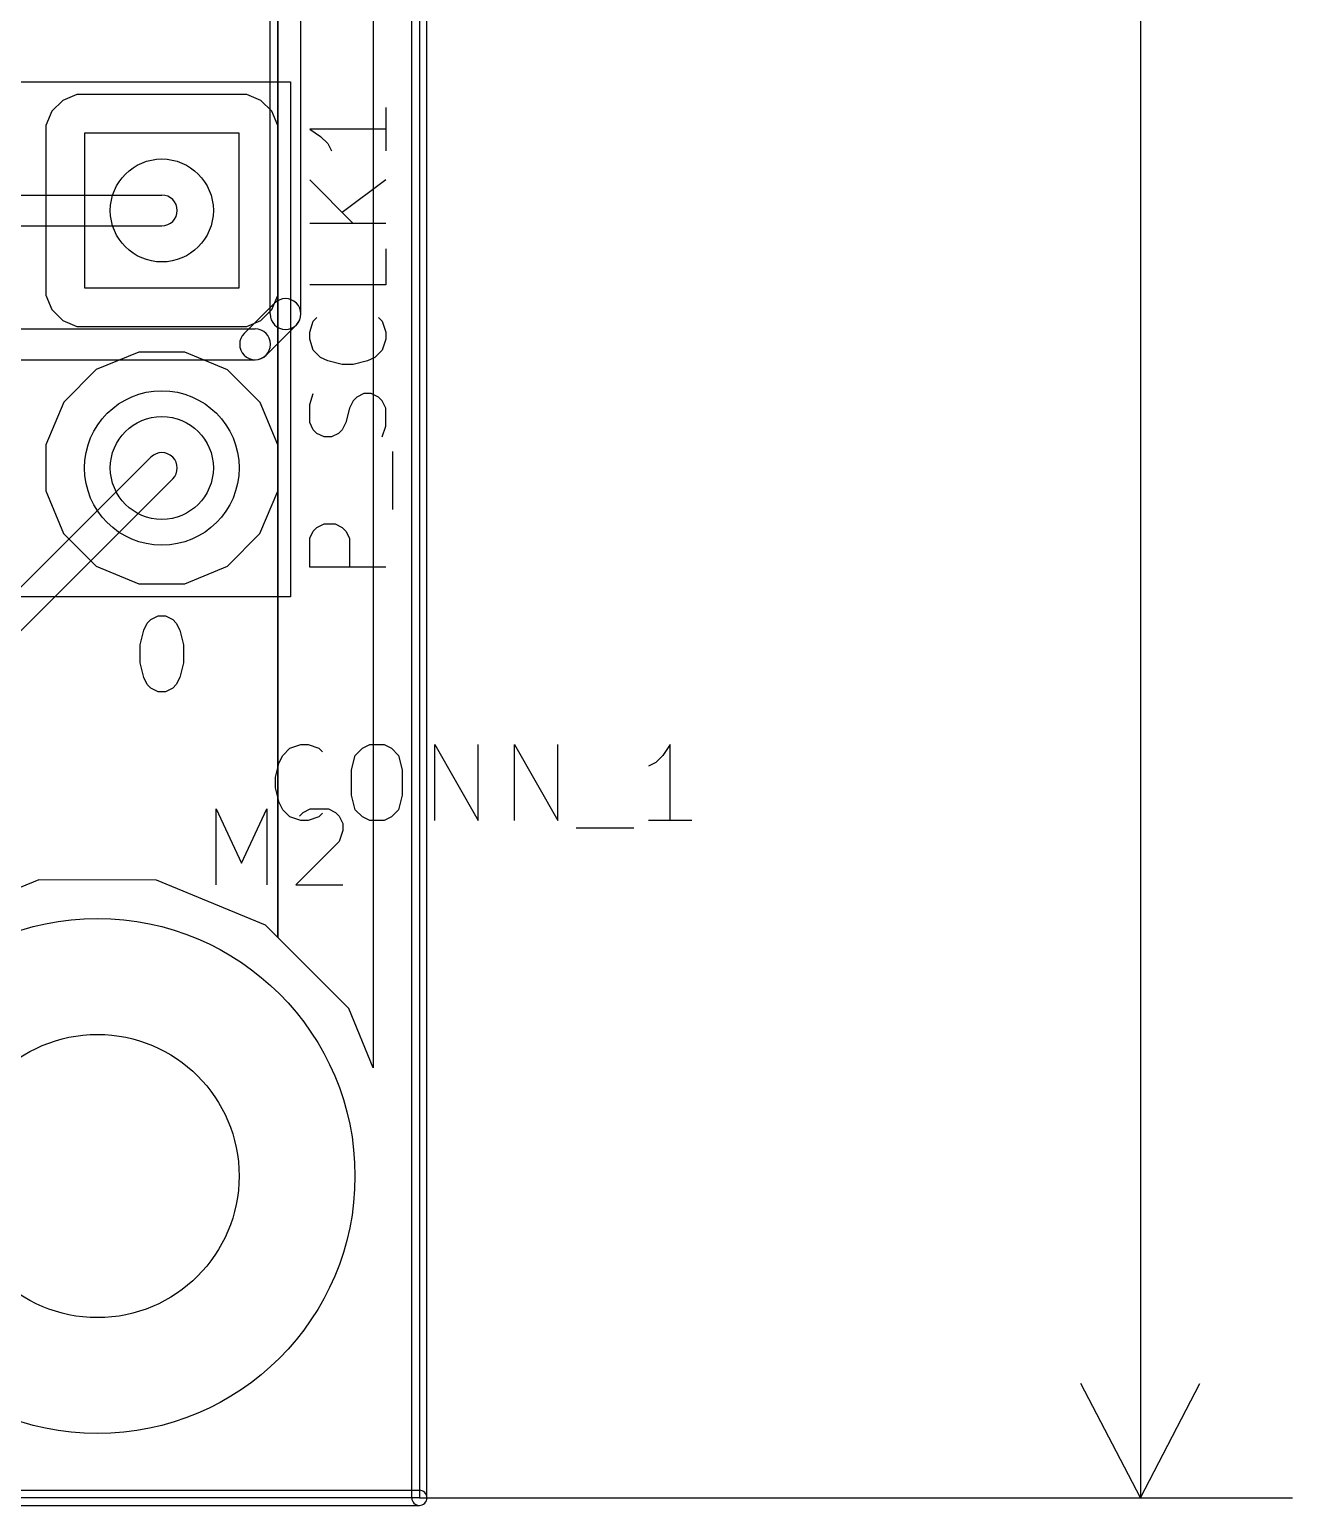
# Model space of a CAD drawing. Extents: x 10 to 410, y -287 to -10.
# Drawn here: x 241.26 to 253.72, y -150.57 to -136.01 of the extents above; entities that cross this region are included whole.
import ezdxf

# ---------------------------------------------------------------- set-up
doc = ezdxf.new("R2010")
doc.units = 0
doc.header["$MEASUREMENT"] = 0
doc.layers.add('Black', color=250, linetype='CONTINUOUS')
doc.layers.add('White', color=7, linetype='CONTINUOUS')

msp = doc.modelspace()

# ---------------------------------------------------------------- linework, layer by layer
at = {"layer": 'BLACK'}
for p, q in [((245.035, -150.495), (245.035, -112.395)), ((245.11, -112.395), (245.11, -150.495)), ((245.11, -112.395), (245.11, -150.495)), ((245.11, -112.395), (245.11, -150.495)), ((245.11, -112.395), (245.11, -150.495)), ((245.11, -112.395), (245.11, -150.495)), ((245.11, -112.395), (245.11, -150.495)), ((245.11, -112.395), (245.11, -150.495)), ((245.185, -150.495), (245.185, -112.395)), ((252.222, -112.395), (252.222, -150.495)), ((244.654, -112.851), (244.654, -146.252)), ((244.654, -112.851), (244.654, -146.252)), ((243.713, -140.109), (243.713, -131.854)), ((243.713, -131.854), (243.713, -140.109)), ((243.713, -140.109), (243.713, -131.854)), ((243.713, -131.854), (243.713, -140.109)), ((233.68, -136.525), (243.84, -136.525)), ((243.84, -136.525), (243.84, -141.605)), ((241.592, -136.71), (241.485, -136.817)), ((241.592, -136.71), (241.485, -136.817)), ((241.733, -136.652), (241.592, -136.71)), ((241.733, -136.652), (241.592, -136.71)), ((243.257, -136.652), (241.733, -136.652)), ((243.257, -136.652), (241.733, -136.652)), ((243.408, -136.652), (243.257, -136.652)), ((243.408, -136.652), (243.257, -136.652)), ((243.548, -136.71), (243.408, -136.652)), ((243.548, -136.71), (243.408, -136.652)), ((243.655, -136.817), (243.548, -136.71)), ((243.655, -136.817), (243.548, -136.71)), ((241.485, -136.817), (241.427, -136.957)), ((241.485, -136.817), (241.427, -136.957)), ((243.713, -136.958), (243.655, -136.817)), ((243.713, -136.958), (243.655, -136.817)), ((244.779, -136.779), (244.779, -137.208)), ((241.427, -136.957), (241.427, -137.108)), ((241.427, -136.957), (241.427, -137.108)), ((243.713, -138.482), (243.713, -136.958)), ((243.713, -138.482), (243.713, -136.958)), ((244.779, -136.994), (244.029, -136.994)), ((244.029, -136.994), (244.136, -137.065)), ((241.427, -137.108), (241.427, -138.632)), ((241.427, -137.108), (241.427, -138.632)), ((243.332, -137.033), (241.808, -137.033)), ((241.808, -137.033), (241.808, -138.557)), ((243.332, -137.033), (241.808, -137.033)), ((241.808, -137.033), (241.808, -138.557)), ((243.332, -137.033), (241.808, -137.033)), ((241.808, -137.033), (241.808, -138.557)), ((243.332, -138.557), (243.332, -137.033)), ((243.332, -138.557), (243.332, -137.033)), ((243.332, -138.557), (243.332, -137.033)), ((244.136, -137.065), (244.207, -137.136)), ((244.207, -137.136), (244.243, -137.208)), ((244.029, -137.494), (244.457, -137.922)), ((244.779, -137.494), (244.35, -137.815)), ((244.779, -137.922), (244.029, -137.922)), ((244.779, -138.172), (244.779, -138.529)), ((241.808, -138.557), (243.332, -138.557)), ((241.808, -138.557), (243.332, -138.557)), ((241.808, -138.557), (243.332, -138.557)), ((243.713, -140.108), (243.713, -138.482)), ((243.713, -138.633), (243.713, -138.482)), ((243.713, -138.482), (243.713, -140.108)), ((243.713, -140.108), (243.713, -138.482)), ((243.713, -138.633), (243.713, -138.482)), ((243.713, -138.482), (243.713, -140.108)), ((244.779, -138.529), (244.029, -138.529)), ((241.427, -138.632), (241.485, -138.773)), ((241.427, -138.632), (241.485, -138.773)), ((243.655, -138.773), (243.713, -138.633)), ((243.655, -138.773), (243.713, -138.633)), ((241.485, -138.773), (241.592, -138.88)), ((241.485, -138.773), (241.592, -138.88)), ((241.592, -138.88), (241.732, -138.938)), ((241.592, -138.88), (241.732, -138.938)), ((243.407, -138.938), (243.548, -138.88)), ((243.407, -138.938), (243.548, -138.88)), ((243.548, -138.88), (243.655, -138.773)), ((243.548, -138.88), (243.655, -138.773)), ((244.029, -138.994), (244.064, -138.886)), ((244.064, -138.886), (244.1, -138.851)), ((244.707, -138.851), (244.743, -138.886)), ((244.743, -138.886), (244.779, -138.994)), ((241.732, -138.938), (241.883, -138.938)), ((241.732, -138.938), (241.883, -138.938)), ((241.883, -138.938), (243.407, -138.938)), ((241.883, -138.938), (243.407, -138.938)), ((244.029, -139.065), (244.029, -138.994)), ((244.779, -138.994), (244.779, -139.065)), ((242.344, -139.192), (241.923, -139.365)), ((242.344, -139.192), (241.923, -139.365)), ((242.798, -139.192), (242.344, -139.192)), ((242.798, -139.192), (242.344, -139.192)), ((243.218, -139.367), (242.798, -139.192)), ((243.218, -139.367), (242.798, -139.192)), ((244.064, -139.172), (244.029, -139.065)), ((244.136, -139.244), (244.064, -139.172)), ((244.743, -139.172), (244.671, -139.244)), ((244.779, -139.065), (244.743, -139.172)), ((244.207, -139.279), (244.136, -139.244)), ((244.35, -139.315), (244.207, -139.279)), ((244.457, -139.315), (244.35, -139.315)), ((244.6, -139.279), (244.457, -139.315)), ((244.671, -139.244), (244.6, -139.279)), ((241.923, -139.365), (241.602, -139.687)), ((241.923, -139.365), (241.602, -139.687)), ((243.54, -139.688), (243.218, -139.367)), ((243.54, -139.688), (243.218, -139.367)), ((244.029, -139.708), (244.064, -139.601)), ((244.564, -139.601), (244.493, -139.636)), ((244.636, -139.601), (244.564, -139.601)), ((244.707, -139.636), (244.636, -139.601)), ((241.602, -139.687), (241.427, -140.107)), ((241.602, -139.687), (241.427, -140.107)), ((243.713, -140.108), (243.54, -139.688)), ((243.713, -140.108), (243.54, -139.688)), ((244.029, -139.886), (244.029, -139.708)), ((244.421, -139.744), (244.386, -139.886)), ((244.457, -139.672), (244.421, -139.744)), ((244.493, -139.636), (244.457, -139.672)), ((244.743, -139.672), (244.707, -139.636)), ((244.779, -139.744), (244.743, -139.672)), ((244.779, -139.922), (244.779, -139.744)), ((244.064, -139.958), (244.029, -139.886)), ((244.386, -139.886), (244.35, -139.958)), ((244.1, -139.994), (244.064, -139.958)), ((244.171, -140.029), (244.1, -139.994)), ((244.243, -140.029), (244.171, -140.029)), ((244.314, -139.994), (244.243, -140.029)), ((244.35, -139.958), (244.314, -139.994)), ((244.743, -140.029), (244.779, -139.922)), ((241.427, -140.107), (241.427, -140.561)), ((241.427, -140.107), (241.427, -140.561)), ((243.713, -140.109), (243.713, -140.108)), ((243.713, -140.109), (243.713, -140.108)), ((243.713, -144.967), (243.713, -140.109)), ((243.713, -140.563), (243.713, -140.109)), ((243.713, -140.109), (243.713, -144.967)), ((243.713, -144.967), (243.713, -140.109)), ((243.713, -140.563), (243.713, -140.109)), ((243.713, -140.109), (243.713, -144.967)), ((244.85, -140.744), (244.85, -140.172)), ((241.427, -140.561), (241.6, -140.982)), ((241.427, -140.561), (241.6, -140.982)), ((243.538, -140.983), (243.713, -140.563)), ((243.538, -140.983), (243.713, -140.563)), ((244.064, -140.958), (244.1, -140.922)), ((244.1, -140.922), (244.171, -140.886)), ((244.171, -140.886), (244.279, -140.886)), ((244.279, -140.886), (244.35, -140.922)), ((244.35, -140.922), (244.386, -140.958)), ((241.6, -140.982), (241.922, -141.303)), ((241.6, -140.982), (241.922, -141.303)), ((243.217, -141.305), (243.538, -140.983)), ((243.217, -141.305), (243.538, -140.983)), ((244.029, -141.029), (244.064, -140.958)), ((244.029, -141.315), (244.029, -141.029)), ((244.386, -140.958), (244.421, -141.029)), ((244.421, -141.029), (244.421, -141.315)), ((241.922, -141.303), (242.342, -141.478)), ((241.922, -141.303), (242.342, -141.478)), ((242.796, -141.478), (243.217, -141.305)), ((242.796, -141.478), (243.217, -141.305)), ((244.779, -141.315), (244.029, -141.315)), ((242.342, -141.478), (242.796, -141.478)), ((242.342, -141.478), (242.796, -141.478)), ((243.84, -141.605), (233.68, -141.605)), ((242.463, -141.829), (242.534, -141.794)), ((242.534, -141.794), (242.606, -141.794)), ((242.606, -141.794), (242.677, -141.829)), ((242.356, -142.079), (242.391, -141.936)), ((242.391, -141.936), (242.427, -141.865)), ((242.427, -141.865), (242.463, -141.829)), ((242.677, -141.829), (242.713, -141.865)), ((242.713, -141.865), (242.749, -141.936)), ((242.749, -141.936), (242.784, -142.079)), ((242.356, -142.258), (242.356, -142.079)), ((242.784, -142.079), (242.784, -142.258)), ((242.391, -142.401), (242.356, -142.258)), ((242.784, -142.258), (242.749, -142.401)), ((242.427, -142.472), (242.391, -142.401)), ((242.463, -142.508), (242.427, -142.472)), ((242.534, -142.544), (242.463, -142.508)), ((242.677, -142.508), (242.606, -142.544)), ((242.713, -142.472), (242.677, -142.508)), ((242.749, -142.401), (242.713, -142.472)), ((242.606, -142.544), (242.534, -142.544)), ((243.763, -143.171), (243.834, -143.099)), ((243.834, -143.099), (243.941, -143.064)), ((243.941, -143.064), (244.013, -143.064)), ((244.013, -143.064), (244.12, -143.099)), ((244.12, -143.099), (244.156, -143.135)), ((244.477, -143.171), (244.549, -143.099)), ((244.549, -143.099), (244.62, -143.064)), ((244.62, -143.064), (244.763, -143.064)), ((244.763, -143.064), (244.834, -143.099)), ((244.834, -143.099), (244.906, -143.171)), ((245.263, -143.814), (245.263, -143.064)), ((245.263, -143.064), (245.691, -143.814)), ((245.691, -143.814), (245.691, -143.064)), ((246.049, -143.814), (246.049, -143.064)), ((246.049, -143.064), (246.477, -143.814)), ((246.477, -143.814), (246.477, -143.064)), ((247.584, -143.064), (247.513, -143.171)), ((247.584, -143.814), (247.584, -143.064)), ((243.691, -143.385), (243.727, -143.242)), ((243.727, -143.242), (243.763, -143.171)), ((244.441, -143.314), (244.477, -143.171)), ((244.906, -143.171), (244.941, -143.314)), ((247.441, -143.242), (247.37, -143.278)), ((247.513, -143.171), (247.441, -143.242)), ((243.691, -143.492), (243.691, -143.385)), ((244.441, -143.564), (244.441, -143.314)), ((244.941, -143.314), (244.941, -143.564)), ((243.727, -143.635), (243.691, -143.492)), ((243.106, -144.449), (243.106, -143.699)), ((243.106, -143.699), (243.356, -144.234)), ((243.356, -144.234), (243.606, -143.699)), ((243.606, -143.699), (243.606, -144.449)), ((243.763, -143.706), (243.727, -143.635)), ((243.834, -143.778), (243.763, -143.706)), ((243.963, -143.734), (244.034, -143.699)), ((244.034, -143.699), (244.213, -143.699)), ((244.213, -143.699), (244.284, -143.734)), ((244.477, -143.706), (244.441, -143.564)), ((244.549, -143.778), (244.477, -143.706)), ((244.906, -143.706), (244.834, -143.778)), ((244.941, -143.564), (244.906, -143.706)), ((243.941, -143.814), (243.834, -143.778)), ((243.927, -143.77), (243.963, -143.734)), ((244.013, -143.814), (243.941, -143.814)), ((244.12, -143.778), (244.013, -143.814)), ((244.156, -143.742), (244.12, -143.778)), ((244.284, -143.734), (244.32, -143.77)), ((244.32, -143.77), (244.356, -143.841)), ((244.356, -143.841), (244.356, -143.913)), ((244.62, -143.814), (244.549, -143.778)), ((244.763, -143.814), (244.62, -143.814)), ((244.834, -143.778), (244.763, -143.814)), ((247.799, -143.814), (247.37, -143.814)), ((244.356, -143.913), (244.32, -144.02)), ((246.656, -143.885), (247.227, -143.885)), ((244.32, -144.02), (243.892, -144.449)), ((241.357, -144.398), (241.173, -144.474)), ((241.357, -144.398), (241.173, -144.474)), ((242.519, -144.4), (241.357, -144.398)), ((242.519, -144.4), (241.357, -144.398)), ((243.592, -144.845), (242.519, -144.4)), ((243.592, -144.845), (242.519, -144.4)), ((243.892, -144.449), (244.356, -144.449)), ((243.713, -144.967), (243.592, -144.845)), ((243.713, -144.967), (243.592, -144.845)), ((244.413, -145.668), (243.713, -144.967)), ((244.413, -145.668), (243.713, -144.967)), ((244.654, -146.252), (244.413, -145.668)), ((244.654, -146.252), (244.413, -145.668)), ((252.222, -150.495), (251.636, -149.368)), ((252.222, -150.495), (252.808, -149.368)), ((162.56, -150.42), (245.11, -150.42)), ((245.11, -150.495), (162.56, -150.495)), ((245.11, -150.495), (162.56, -150.495)), ((245.11, -150.495), (162.56, -150.495)), ((245.11, -150.495), (162.56, -150.495)), ((245.11, -150.495), (162.56, -150.495)), ((245.11, -150.495), (162.56, -150.495)), ((245.11, -150.495), (162.56, -150.495)), ((245.11, -150.495), (253.722, -150.495)), ((162.56, -150.57), (245.11, -150.57))]:
    msp.add_line(p, q, dxfattribs=at)
for centre, radius in [((242.57, -140.335), 0.762), ((242.57, -140.335), 0.762), ((242.57, -140.335), 0.762), ((241.935, -147.32), 2.54), ((241.935, -147.32), 2.54), ((241.935, -147.32), 2.54)]:
    msp.add_circle(centre, radius, dxfattribs=at)
for start, end in [(180, 360), (270, 450)]:
    msp.add_arc((245.11, -150.495), 0.0749, start, end, dxfattribs=at)
at = {"layer": 'WHITE'}
for p, q in [((245.035, -150.495), (245.035, -112.395)), ((245.185, -150.495), (245.185, -112.395)), ((243.637, -138.816), (243.637, -135.84)), ((243.942, -138.816), (243.942, -135.84)), ((243.332, -137.033), (241.808, -137.033)), ((241.808, -137.033), (241.808, -138.557)), ((243.332, -138.557), (243.332, -137.033)), ((240.03, -137.643), (242.57, -137.643)), ((240.03, -137.947), (242.57, -137.947)), ((241.808, -138.557), (243.332, -138.557)), ((243.682, -138.708), (243.383, -139.008)), ((236.975, -138.963), (243.49, -138.963)), ((243.897, -138.924), (243.598, -139.223)), ((236.975, -139.268), (243.49, -139.268)), ((242.462, -140.227), (238.017, -144.672)), ((242.678, -140.443), (238.233, -144.888)), ((162.56, -150.42), (245.11, -150.42)), ((162.56, -150.57), (245.11, -150.57))]:
    msp.add_line(p, q, dxfattribs=at)
for centre, radius in [((242.57, -137.795), 0.508), ((242.57, -140.335), 0.762), ((242.57, -140.335), 0.508), ((241.935, -147.32), 2.54), ((241.935, -147.32), 1.397)]:
    msp.add_circle(centre, radius, dxfattribs=at)
for centre, radius, start, end in [((242.57, -137.795), 0.152, 270, 450), ((243.79, -138.816), 0.152, -45, 135), ((243.79, -138.816), 0.152, 180, 360), ((243.49, -139.115), 0.152, 135, 315), ((243.49, -139.115), 0.152, 270, 450), ((242.57, -140.335), 0.152, -45, 135), ((245.11, -150.495), 0.0749, 180, 360), ((245.11, -150.495), 0.0749, 270, 450)]:
    msp.add_arc(centre, radius, start, end, dxfattribs=at)

doc.saveas('drawing.dxf')
